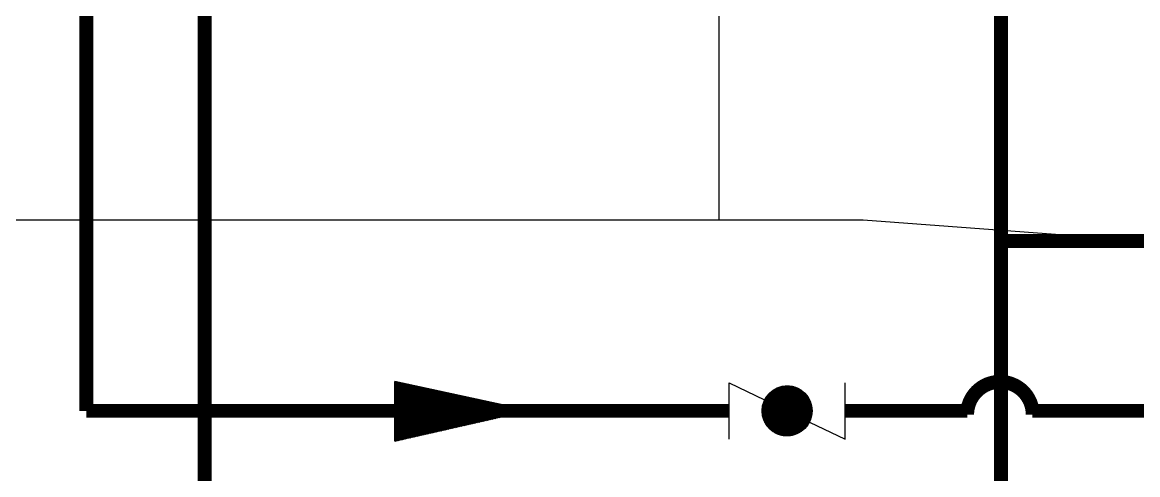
# Model space of a CAD drawing. Extents: x -22909.9 to -22897.8, y -4.7 to 4.1.
# Drawn here: x -22908.628 to -22907.429, y -0.284 to 0.202 of the extents above; entities that cross this region are included whole.
import ezdxf

# ---------------------------------------------------------------- set-up
doc = ezdxf.new("R2010")
doc.units = 0
doc.header["$MEASUREMENT"] = 0
doc.layers.get('0').update_dxf_attribs({"linetype": 'CONTINUOUS'})
for name, color, linetype in [('CALOR', 1, 'CONTINUOUS'), ('COW', 2, 'CONTINUOUS'), ('DESCARGA', 5, 'CONTINUOUS'), ('DIB-018', 6, 'CONTINUOUS'), ('DIB-065', 4, 'CONTINUOUS')]:
    doc.layers.add(name, color=color, linetype=linetype)

# ---------------------------------------------------------------- blocks, each defined once
blk = doc.blocks.new('*X2')
at = {"color": 0}
for p, q in [((2.9969, 7.9785), (3.0013, 7.9829)), ((2.9973, 7.9798), (3.0011, 7.9835)), ((2.9978, 7.9811), (3.0009, 7.9842)), ((2.9982, 7.9824), (3.0006, 7.9849)), ((2.9987, 7.9838), (3.0004, 7.9855)), ((2.9991, 7.9851), (3.0002, 7.9862)), ((2.9996, 7.9864), (3, 7.9869)), ((2.9859, 7.9453), (3.0066, 7.9661)), ((2.9863, 7.9467), (3.0064, 7.9667)), ((2.9867, 7.948), (3.0062, 7.9674)), ((2.9872, 7.9493), (3.006, 7.9681)), ((2.9876, 7.9506), (3.0057, 7.9688)), ((2.9881, 7.952), (3.0055, 7.9694)), ((2.9885, 7.9533), (3.0053, 7.9701)), ((2.989, 7.9546), (3.0051, 7.9708)), ((2.9894, 7.9559), (3.0049, 7.9714)), ((2.9898, 7.9573), (3.0047, 7.9721)), ((2.9903, 7.9586), (3.0045, 7.9728)), ((2.9907, 7.9599), (3.0043, 7.9735)), ((2.9912, 7.9612), (3.004, 7.9741)), ((2.9916, 7.9626), (3.0038, 7.9748)), ((2.992, 7.9639), (3.0036, 7.9755)), ((2.9925, 7.9652), (3.0034, 7.9761)), ((2.9929, 7.9665), (3.0032, 7.9768)), ((2.9934, 7.9679), (3.003, 7.9775)), ((2.9938, 7.9692), (3.0028, 7.9782)), ((2.9943, 7.9705), (3.0026, 7.9788)), ((2.9947, 7.9718), (3.0023, 7.9795)), ((2.9951, 7.9732), (3.0021, 7.9802)), ((2.9956, 7.9745), (3.0019, 7.9808)), ((2.996, 7.9758), (3.0017, 7.9815)), ((2.9965, 7.9771), (3.0015, 7.9822)), ((2.9753, 7.9135), (3.0117, 7.9499)), ((2.9757, 7.9148), (3.0115, 7.9506)), ((2.9761, 7.9162), (3.0113, 7.9513)), ((2.9766, 7.9175), (3.0111, 7.952)), ((2.977, 7.9188), (3.0108, 7.9526)), ((2.9775, 7.9201), (3.0106, 7.9533)), ((2.9779, 7.9215), (3.0104, 7.954)), ((2.9784, 7.9228), (3.0102, 7.9546)), ((2.9788, 7.9241), (3.01, 7.9553)), ((2.9792, 7.9255), (3.0098, 7.956)), ((2.9797, 7.9268), (3.0096, 7.9567)), ((2.9801, 7.9281), (3.0094, 7.9573)), ((2.9806, 7.9294), (3.0091, 7.958)), ((2.981, 7.9308), (3.0089, 7.9587)), ((2.9814, 7.9321), (3.0087, 7.9593)), ((2.9819, 7.9334), (3.0085, 7.96)), ((2.9823, 7.9347), (3.0083, 7.9607)), ((2.9828, 7.9361), (3.0081, 7.9614)), ((2.9832, 7.9374), (3.0079, 7.962)), ((2.9837, 7.9387), (3.0077, 7.9627)), ((2.9841, 7.94), (3.0074, 7.9634)), ((2.9845, 7.9414), (3.0072, 7.9641)), ((2.985, 7.9427), (3.007, 7.9647)), ((2.9854, 7.944), (3.0068, 7.9654)), ((2.9642, 7.8804), (3.017, 7.9332)), ((2.9647, 7.8817), (3.0168, 7.9338)), ((2.9651, 7.883), (3.0166, 7.9345)), ((2.9656, 7.8844), (3.0164, 7.9352)), ((2.966, 7.8857), (3.0162, 7.9358)), ((2.9664, 7.887), (3.0159, 7.9365)), ((2.9669, 7.8883), (3.0157, 7.9372)), ((2.9673, 7.8897), (3.0155, 7.9379)), ((2.9678, 7.891), (3.0153, 7.9385)), ((2.9682, 7.8923), (3.0151, 7.9392)), ((2.9686, 7.8936), (3.0149, 7.9399)), ((2.9691, 7.895), (3.0147, 7.9405)), ((2.9695, 7.8963), (3.0145, 7.9412)), ((2.97, 7.8976), (3.0142, 7.9419)), ((2.9704, 7.8989), (3.014, 7.9426)), ((2.9708, 7.9003), (3.0138, 7.9432)), ((2.9713, 7.9016), (3.0136, 7.9439)), ((2.9717, 7.9029), (3.0134, 7.9446)), ((2.9722, 7.9042), (3.0132, 7.9452)), ((2.9726, 7.9056), (3.013, 7.9459)), ((2.9731, 7.9069), (3.0128, 7.9466)), ((2.9735, 7.9082), (3.0125, 7.9473)), ((2.9739, 7.9095), (3.0123, 7.9479)), ((2.9744, 7.9109), (3.0121, 7.9486)), ((2.9748, 7.9122), (3.0119, 7.9493)), ((2.9532, 7.8472), (3.0223, 7.9164)), ((2.9536, 7.8486), (3.0221, 7.917)), ((2.9541, 7.8499), (3.0219, 7.9177)), ((2.9545, 7.8512), (3.0217, 7.9184)), ((2.955, 7.8526), (3.0215, 7.9191)), ((2.9554, 7.8539), (3.0212, 7.9197)), ((2.9558, 7.8552), (3.021, 7.9204)), ((2.9563, 7.8565), (3.0208, 7.9211)), ((2.9567, 7.8579), (3.0206, 7.9217)), ((2.9572, 7.8592), (3.0204, 7.9224)), ((2.9576, 7.8605), (3.0202, 7.9231)), ((2.958, 7.8618), (3.02, 7.9238)), ((2.9585, 7.8632), (3.0198, 7.9244)), ((2.9589, 7.8645), (3.0195, 7.9251)), ((2.9594, 7.8658), (3.0193, 7.9258)), ((2.9598, 7.8671), (3.0191, 7.9264)), ((2.9603, 7.8685), (3.0189, 7.9271)), ((2.9607, 7.8698), (3.0187, 7.9278)), ((2.9611, 7.8711), (3.0185, 7.9285)), ((2.9616, 7.8724), (3.0183, 7.9291)), ((2.962, 7.8738), (3.0181, 7.9298)), ((2.9625, 7.8751), (3.0178, 7.9305)), ((2.9629, 7.8764), (3.0176, 7.9311)), ((2.9633, 7.8777), (3.0174, 7.9318)), ((2.9638, 7.8791), (3.0172, 7.9325)), ((2.9421, 7.8141), (3.0276, 7.8996)), ((2.9426, 7.8154), (3.0274, 7.9003)), ((2.943, 7.8168), (3.0272, 7.9009)), ((2.9435, 7.8181), (3.027, 7.9016)), ((2.9439, 7.8194), (3.0268, 7.9023)), ((2.9444, 7.8207), (3.0266, 7.9029)), ((2.9448, 7.8221), (3.0263, 7.9036)), ((2.9452, 7.8234), (3.0261, 7.9043)), ((2.9457, 7.8247), (3.0259, 7.905)), ((2.9461, 7.826), (3.0257, 7.9056)), ((2.9466, 7.8274), (3.0255, 7.9063)), ((2.947, 7.8287), (3.0253, 7.907)), ((2.9474, 7.83), (3.0251, 7.9076)), ((2.9479, 7.8313), (3.0249, 7.9083)), ((2.9483, 7.8327), (3.0246, 7.909)), ((2.9488, 7.834), (3.0244, 7.9097)), ((2.9492, 7.8353), (3.0242, 7.9103)), ((2.9497, 7.8366), (3.024, 7.911)), ((2.9501, 7.838), (3.0238, 7.9117)), ((2.9505, 7.8393), (3.0236, 7.9123)), ((2.951, 7.8406), (3.0234, 7.913)), ((2.9514, 7.8419), (3.0232, 7.9137)), ((2.9519, 7.8433), (3.0229, 7.9144)), ((2.9523, 7.8446), (3.0227, 7.915)), ((2.9527, 7.8459), (3.0225, 7.9157)), ((2.9332, 7.7866), (3.0321, 7.8855)), ((2.9333, 7.7876), (3.0319, 7.8862)), ((2.9338, 7.7889), (3.0317, 7.8868)), ((2.9341, 7.7866), (3.0323, 7.8848)), ((2.9342, 7.7903), (3.0314, 7.8875)), ((2.9346, 7.7916), (3.0312, 7.8882)), ((2.935, 7.7866), (3.0325, 7.8841)), ((2.9351, 7.7929), (3.031, 7.8888)), ((2.9355, 7.7942), (3.0308, 7.8895)), ((2.9359, 7.7866), (3.0327, 7.8835)), ((2.936, 7.7956), (3.0306, 7.8902)), ((2.9364, 7.7969), (3.0304, 7.8909)), ((2.9368, 7.7982), (3.0302, 7.8915)), ((2.9368, 7.7866), (3.0329, 7.8828)), ((2.9373, 7.7995), (3.03, 7.8922)), ((2.9377, 7.8009), (3.0297, 7.8929)), ((2.9382, 7.8022), (3.0295, 7.8935)), ((2.9386, 7.8035), (3.0293, 7.8942)), ((2.9391, 7.8048), (3.0291, 7.8949)), ((2.9395, 7.8062), (3.0289, 7.8956)), ((2.9399, 7.8075), (3.0287, 7.8962)), ((2.9404, 7.8088), (3.0285, 7.8969)), ((2.9408, 7.8101), (3.0283, 7.8976)), ((2.9413, 7.8115), (3.028, 7.8982)), ((2.9417, 7.8128), (3.0278, 7.8989)), ((2.9377, 7.7866), (3.0331, 7.8821)), ((2.9385, 7.7866), (3.0334, 7.8815)), ((2.9394, 7.7866), (3.0336, 7.8808)), ((2.9403, 7.7866), (3.0338, 7.8801)), ((2.9412, 7.7866), (3.034, 7.8794)), ((2.9421, 7.7866), (3.0342, 7.8788)), ((2.943, 7.7866), (3.0344, 7.8781)), ((2.9438, 7.7866), (3.0346, 7.8774)), ((2.9447, 7.7866), (3.0348, 7.8768)), ((2.9456, 7.7866), (3.0351, 7.8761)), ((2.9465, 7.7866), (3.0353, 7.8754)), ((2.9474, 7.7866), (3.0355, 7.8747)), ((2.9483, 7.7866), (3.0357, 7.8741)), ((2.9491, 7.7866), (3.0359, 7.8734)), ((2.95, 7.7866), (3.0361, 7.8727)), ((2.9509, 7.7866), (3.0363, 7.8721)), ((2.9518, 7.7866), (3.0365, 7.8714)), ((2.9527, 7.7866), (3.0367, 7.8707)), ((2.9536, 7.7866), (3.037, 7.87)), ((2.9544, 7.7866), (3.0372, 7.8694)), ((2.9553, 7.7866), (3.0374, 7.8687)), ((2.9562, 7.7866), (3.0376, 7.868)), ((2.9571, 7.7866), (3.0378, 7.8674)), ((2.958, 7.7866), (3.038, 7.8667)), ((2.9589, 7.7866), (3.0382, 7.866)), ((2.9598, 7.7866), (3.0384, 7.8653)), ((2.9606, 7.7866), (3.0387, 7.8647)), ((2.9615, 7.7866), (3.0389, 7.864)), ((2.9624, 7.7866), (3.0391, 7.8633)), ((2.9633, 7.7866), (3.0393, 7.8627)), ((2.9642, 7.7866), (3.0395, 7.862)), ((2.9651, 7.7866), (3.0397, 7.8613)), ((2.9659, 7.7866), (3.0399, 7.8606)), ((2.9668, 7.7866), (3.0401, 7.86)), ((2.9677, 7.7866), (3.0404, 7.8593)), ((2.9686, 7.7866), (3.0406, 7.8586)), ((2.9695, 7.7866), (3.0408, 7.8579)), ((2.9704, 7.7866), (3.041, 7.8573)), ((2.9712, 7.7866), (3.0412, 7.8566)), ((2.9721, 7.7866), (3.0414, 7.8559)), ((2.973, 7.7866), (3.0416, 7.8553)), ((2.9739, 7.7866), (3.0418, 7.8546)), ((2.9748, 7.7866), (3.0421, 7.8539)), ((2.9757, 7.7866), (3.0423, 7.8532)), ((2.9765, 7.7866), (3.0425, 7.8526)), ((2.9774, 7.7866), (3.0427, 7.8519)), ((2.9783, 7.7866), (3.0429, 7.8512)), ((2.9792, 7.7866), (3.0431, 7.8506)), ((2.9801, 7.7866), (3.0433, 7.8499)), ((2.981, 7.7866), (3.0435, 7.8492)), ((2.9818, 7.7866), (3.0438, 7.8485)), ((2.9827, 7.7866), (3.044, 7.8479)), ((2.9836, 7.7866), (3.0442, 7.8472)), ((2.9845, 7.7866), (3.0444, 7.8465)), ((2.9854, 7.7866), (3.0446, 7.8459)), ((2.9863, 7.7866), (3.0448, 7.8452)), ((2.9872, 7.7866), (3.045, 7.8445)), ((2.988, 7.7866), (3.0452, 7.8438)), ((2.9889, 7.7866), (3.0455, 7.8432)), ((2.9898, 7.7866), (3.0457, 7.8425)), ((2.9907, 7.7866), (3.0459, 7.8418)), ((2.9916, 7.7866), (3.0461, 7.8412)), ((2.9925, 7.7866), (3.0463, 7.8405)), ((2.9933, 7.7866), (3.0465, 7.8398)), ((2.9942, 7.7866), (3.0467, 7.8391)), ((2.9951, 7.7866), (3.0469, 7.8385)), ((2.996, 7.7866), (3.0472, 7.8378)), ((2.9969, 7.7866), (3.0474, 7.8371)), ((2.9978, 7.7866), (3.0476, 7.8365)), ((2.9986, 7.7866), (3.0478, 7.8358)), ((2.9995, 7.7866), (3.048, 7.8351)), ((3.0004, 7.7866), (3.0482, 7.8344)), ((3.0013, 7.7866), (3.0484, 7.8338)), ((3.0022, 7.7866), (3.0486, 7.8331)), ((3.0031, 7.7866), (3.0489, 7.8324)), ((3.0039, 7.7866), (3.0491, 7.8318)), ((3.0048, 7.7866), (3.0493, 7.8311)), ((3.0057, 7.7866), (3.0495, 7.8304)), ((3.0066, 7.7866), (3.0497, 7.8297)), ((3.0075, 7.7866), (3.0499, 7.8291)), ((3.0084, 7.7866), (3.0501, 7.8284)), ((3.0092, 7.7866), (3.0503, 7.8277)), ((3.0101, 7.7866), (3.0506, 7.8271)), ((3.011, 7.7866), (3.0508, 7.8264)), ((3.0119, 7.7866), (3.051, 7.8257)), ((3.0128, 7.7866), (3.0512, 7.825)), ((3.0137, 7.7866), (3.0514, 7.8244)), ((3.0146, 7.7866), (3.0516, 7.8237)), ((3.0154, 7.7866), (3.0518, 7.823)), ((3.0163, 7.7866), (3.052, 7.8224)), ((3.0172, 7.7866), (3.0523, 7.8217)), ((3.0181, 7.7866), (3.0525, 7.821)), ((3.019, 7.7866), (3.0527, 7.8203)), ((3.0199, 7.7866), (3.0529, 7.8197)), ((3.0207, 7.7866), (3.0531, 7.819)), ((3.0216, 7.7866), (3.0533, 7.8183)), ((3.0225, 7.7866), (3.0535, 7.8177)), ((3.0234, 7.7866), (3.0537, 7.817)), ((3.0243, 7.7866), (3.054, 7.8163)), ((3.0252, 7.7866), (3.0542, 7.8156)), ((3.026, 7.7866), (3.0544, 7.815)), ((3.0269, 7.7866), (3.0546, 7.8143)), ((3.0278, 7.7866), (3.0548, 7.8136)), ((3.0287, 7.7866), (3.055, 7.813)), ((3.0296, 7.7866), (3.0552, 7.8123)), ((3.0305, 7.7866), (3.0554, 7.8116)), ((3.0313, 7.7866), (3.0556, 7.8109)), ((3.0322, 7.7866), (3.0559, 7.8103)), ((3.0331, 7.7866), (3.0561, 7.8096)), ((3.034, 7.7866), (3.0563, 7.8089)), ((3.0349, 7.7866), (3.0565, 7.8083)), ((3.0358, 7.7866), (3.0567, 7.8076)), ((3.0366, 7.7866), (3.0569, 7.8069)), ((3.0375, 7.7866), (3.0571, 7.8062)), ((3.0384, 7.7866), (3.0573, 7.8056)), ((3.0393, 7.7866), (3.0576, 7.8049)), ((3.0402, 7.7866), (3.0578, 7.8042)), ((3.0411, 7.7866), (3.058, 7.8036)), ((3.042, 7.7866), (3.0582, 7.8029)), ((3.0428, 7.7866), (3.0584, 7.8022)), ((3.0437, 7.7866), (3.0586, 7.8015)), ((3.0446, 7.7866), (3.0588, 7.8009)), ((3.0455, 7.7866), (3.059, 7.8002)), ((3.0464, 7.7866), (3.0593, 7.7995)), ((3.0473, 7.7866), (3.0595, 7.7989)), ((3.0481, 7.7866), (3.0597, 7.7982)), ((3.049, 7.7866), (3.0599, 7.7975)), ((3.0499, 7.7866), (3.0601, 7.7968)), ((3.0508, 7.7866), (3.0603, 7.7962)), ((3.0517, 7.7866), (3.0605, 7.7955)), ((3.0526, 7.7866), (3.0607, 7.7948)), ((3.0534, 7.7866), (3.061, 7.7942)), ((3.0543, 7.7866), (3.0612, 7.7935)), ((3.0552, 7.7866), (3.0614, 7.7928)), ((3.0561, 7.7866), (3.0616, 7.7921)), ((3.057, 7.7866), (3.0618, 7.7915)), ((3.0579, 7.7866), (3.062, 7.7908)), ((3.0587, 7.7866), (3.0622, 7.7901)), ((3.0596, 7.7866), (3.0624, 7.7895)), ((3.0605, 7.7866), (3.0627, 7.7888)), ((3.0614, 7.7866), (3.0629, 7.7881)), ((3.0623, 7.7866), (3.0631, 7.7874)), ((3.0632, 7.7866), (3.0633, 7.7868))]:
    blk.add_line(p, q, dxfattribs=at)
blk = doc.blocks.new('FLECHA')
for p, q in [((0.0079, 0.0975), (-0.0403, -0.047)), ((0.0079, 0.0975), (0.0536, -0.047)), ((-0.0403, -0.047), (0.0536, -0.047))]:
    blk.add_line(p, q)
at = {"xscale": 0.7200000000000001, "yscale": 0.7200000000000001, "zscale": 0.7200000000000001}
blk.add_blockref('*X2', (-2.152, -5.6534), dxfattribs=at)
blk = doc.blocks.new('*X12')
at = {"color": 0}
for p, q in [((6.9702, 4.3062), (6.9979, 4.3339)), ((6.9702, 4.3064), (6.9977, 4.3339)), ((6.9702, 4.3065), (6.9975, 4.3339)), ((6.9702, 4.3067), (6.9974, 4.3339)), ((6.9702, 4.3069), (6.9972, 4.3339)), ((6.9702, 4.3071), (6.997, 4.3339)), ((6.9702, 4.3072), (6.9968, 4.3339)), ((6.9702, 4.3074), (6.9966, 4.3339)), ((6.9702, 4.3076), (6.9965, 4.3339)), ((6.9702, 4.3053), (6.9987, 4.3338)), ((6.9702, 4.3055), (6.9986, 4.3338)), ((6.9702, 4.3057), (6.9984, 4.3338)), ((6.9702, 4.3058), (6.9982, 4.3338)), ((6.9702, 4.306), (6.998, 4.3338)), ((6.9702, 4.3078), (6.9963, 4.3338)), ((6.9702, 4.308), (6.9961, 4.3338)), ((6.9702, 4.3081), (6.9959, 4.3338)), ((6.9702, 4.3083), (6.9957, 4.3338)), ((6.9702, 4.3085), (6.9955, 4.3338)), ((6.9703, 4.3045), (6.9995, 4.3338)), ((6.9703, 4.3047), (6.9994, 4.3338)), ((6.9703, 4.3048), (6.9992, 4.3338)), ((6.9703, 4.305), (6.9991, 4.3338)), ((6.9703, 4.3052), (6.9989, 4.3338)), ((6.9703, 4.3087), (6.9954, 4.3338)), ((6.9703, 4.3089), (6.9952, 4.3338)), ((6.9703, 4.3091), (6.995, 4.3338)), ((6.9703, 4.3093), (6.9948, 4.3338)), ((6.9703, 4.3042), (6.9999, 4.3337)), ((6.9703, 4.3044), (6.9997, 4.3337)), ((6.9703, 4.3095), (6.9946, 4.3337)), ((6.9703, 4.3097), (6.9944, 4.3337)), ((6.9704, 4.3037), (7.0003, 4.3337)), ((6.9704, 4.3039), (7.0002, 4.3337)), ((6.9704, 4.304), (7, 4.3337)), ((6.9704, 4.3099), (6.9942, 4.3337)), ((6.9704, 4.3101), (6.994, 4.3337)), ((6.9704, 4.3103), (6.9938, 4.3337)), ((6.9704, 4.3034), (7.0007, 4.3336)), ((6.9704, 4.3036), (7.0005, 4.3336)), ((6.9704, 4.3105), (6.9936, 4.3336)), ((6.9705, 4.3029), (7.0011, 4.3336)), ((6.9705, 4.3031), (7.001, 4.3336)), ((6.9705, 4.3032), (7.0008, 4.3336)), ((6.9705, 4.3107), (6.9934, 4.3336)), ((6.9705, 4.3109), (6.9932, 4.3336)), ((6.9705, 4.3026), (7.0014, 4.3335)), ((6.9705, 4.3028), (7.0013, 4.3335)), ((6.9705, 4.3111), (6.993, 4.3335)), ((6.9705, 4.3113), (6.9928, 4.3335)), ((6.9706, 4.3023), (7.0017, 4.3335)), ((6.9706, 4.3025), (7.0016, 4.3335)), ((6.9706, 4.3115), (6.9925, 4.3335)), ((6.9706, 4.302), (7.002, 4.3334)), ((6.9706, 4.3022), (7.0019, 4.3334)), ((6.9706, 4.3117), (6.9923, 4.3334)), ((6.9707, 4.3017), (7.0023, 4.3334)), ((6.9707, 4.3019), (7.0022, 4.3334)), ((6.9707, 4.3119), (6.9921, 4.3334)), ((6.9707, 4.3122), (6.9919, 4.3334)), ((6.9707, 4.3016), (7.0025, 4.3333)), ((6.9707, 4.3124), (6.9917, 4.3333)), ((6.9708, 4.3013), (7.0028, 4.3333)), ((6.9708, 4.3014), (7.0026, 4.3333)), ((6.9708, 4.3126), (6.9915, 4.3333)), ((6.9708, 4.3011), (7.0029, 4.3332)), ((6.9708, 4.3128), (6.9912, 4.3332)), ((6.9709, 4.3009), (7.0032, 4.3332)), ((6.9709, 4.301), (7.0031, 4.3332)), ((6.9709, 4.3131), (6.991, 4.3332)), ((6.9709, 4.3007), (7.0033, 4.3331)), ((6.971, 4.3004), (7.0036, 4.3331)), ((6.971, 4.3006), (7.0035, 4.3331)), ((6.971, 4.3133), (6.9908, 4.3331)), ((6.971, 4.3003), (7.0038, 4.333)), ((6.971, 4.3135), (6.9905, 4.333)), ((6.9711, 4.3), (7.004, 4.333)), ((6.9711, 4.3001), (7.0039, 4.333)), ((6.9711, 4.3138), (6.9903, 4.333)), ((6.9711, 4.2999), (7.0042, 4.3329)), ((6.9711, 4.314), (6.9901, 4.3329)), ((6.9712, 4.2997), (7.0043, 4.3329)), ((6.9712, 4.3142), (6.9898, 4.3329)), ((6.9712, 4.2996), (7.0045, 4.3328)), ((6.9713, 4.2993), (7.0047, 4.3328)), ((6.9713, 4.2995), (7.0046, 4.3328)), ((6.9713, 4.3145), (6.9896, 4.3328)), ((6.9713, 4.2992), (7.0049, 4.3327)), ((6.9713, 4.3147), (6.9893, 4.3327)), ((6.9714, 4.299), (7.005, 4.3327)), ((6.9714, 4.2989), (7.0051, 4.3326)), ((6.9714, 4.315), (6.9891, 4.3326)), ((6.9715, 4.2988), (7.0053, 4.3326)), ((6.9715, 4.2986), (7.0054, 4.3325)), ((6.9715, 4.3153), (6.9888, 4.3325)), ((6.9716, 4.2984), (7.0057, 4.3325)), ((6.9716, 4.2985), (7.0055, 4.3325)), ((6.9716, 4.3155), (6.9885, 4.3325)), ((6.9716, 4.2982), (7.0058, 4.3324)), ((6.9717, 4.2981), (7.0059, 4.3324)), ((6.9717, 4.3158), (6.9883, 4.3324)), ((6.9717, 4.298), (7.0061, 4.3323)), ((6.9718, 4.2979), (7.0062, 4.3323)), ((6.9718, 4.3161), (6.988, 4.3323)), ((6.9718, 4.2977), (7.0063, 4.3322)), ((6.9719, 4.2976), (7.0065, 4.3322)), ((6.9719, 4.3163), (6.9877, 4.3322)), ((6.9719, 4.2975), (7.0066, 4.3321)), ((6.972, 4.2973), (7.0067, 4.3321)), ((6.972, 4.3166), (6.9874, 4.3321)), ((6.972, 4.2972), (7.0068, 4.332)), ((6.9721, 4.2971), (7.007, 4.332)), ((6.9721, 4.297), (7.0071, 4.3319)), ((6.9721, 4.3169), (6.9871, 4.3319)), ((6.9722, 4.2968), (7.0072, 4.3319)), ((6.9722, 4.2967), (7.0074, 4.3318)), ((6.9722, 4.3172), (6.9868, 4.3318)), ((6.9723, 4.2966), (7.0075, 4.3318)), ((6.9723, 4.2965), (7.0076, 4.3317)), ((6.9724, 4.2963), (7.0077, 4.3317)), ((6.9724, 4.3175), (6.9865, 4.3317)), ((6.9724, 4.2962), (7.0078, 4.3316)), ((6.9725, 4.2961), (7.008, 4.3316)), ((6.9725, 4.3178), (6.9862, 4.3316)), ((6.9725, 4.296), (7.0081, 4.3315)), ((6.9726, 4.2958), (7.0082, 4.3315)), ((6.9726, 4.3182), (6.9859, 4.3314)), ((6.9727, 4.2956), (7.0085, 4.3314)), ((6.9727, 4.2957), (7.0083, 4.3314)), ((6.9728, 4.2955), (7.0086, 4.3313)), ((6.9728, 4.3185), (6.9856, 4.3313)), ((6.9728, 4.2954), (7.0087, 4.3312)), ((6.9729, 4.2952), (7.0088, 4.3312)), ((6.9729, 4.2951), (7.0089, 4.3311)), ((6.973, 4.295), (7.0091, 4.3311)), ((6.973, 4.3188), (6.9852, 4.3311)), ((6.9731, 4.2949), (7.0092, 4.331)), ((6.9731, 4.2948), (7.0093, 4.3309)), ((6.9731, 4.3192), (6.9849, 4.3309)), ((6.9732, 4.2947), (7.0094, 4.3309)), ((6.9732, 4.2945), (7.0095, 4.3308)), ((6.9733, 4.2944), (7.0096, 4.3308)), ((6.9733, 4.3196), (6.9845, 4.3307)), ((6.9734, 4.2943), (7.0098, 4.3307)), ((6.9734, 4.2942), (7.0099, 4.3306)), ((6.9735, 4.2941), (7.01, 4.3306)), ((6.9735, 4.294), (7.0101, 4.3305)), ((6.9735, 4.3199), (6.9841, 4.3305)), ((6.9736, 4.2938), (7.0102, 4.3305)), ((6.9737, 4.2937), (7.0103, 4.3304)), ((6.9737, 4.2936), (7.0104, 4.3303)), ((6.9738, 4.2935), (7.0106, 4.3303)), ((6.9738, 4.3203), (6.9837, 4.3303)), ((6.9739, 4.2934), (7.0107, 4.3302)), ((6.9739, 4.2933), (7.0108, 4.3301)), ((6.974, 4.2932), (7.0109, 4.3301)), ((6.974, 4.3208), (6.9833, 4.33)), ((6.9741, 4.2931), (7.011, 4.33)), ((6.9741, 4.293), (7.0111, 4.3299)), ((6.9742, 4.2928), (7.0112, 4.3299)), ((6.9743, 4.2927), (7.0113, 4.3298)), ((6.9743, 4.3212), (6.9828, 4.3298)), ((6.9743, 4.2926), (7.0114, 4.3297)), ((6.9744, 4.2925), (7.0115, 4.3297)), ((6.9745, 4.2924), (7.0116, 4.3296)), ((6.9745, 4.2923), (7.0118, 4.3295)), ((6.9746, 4.2922), (7.0119, 4.3295)), ((6.9746, 4.3217), (6.9823, 4.3294)), ((6.9747, 4.2921), (7.012, 4.3294)), ((6.9747, 4.292), (7.0121, 4.3293)), ((6.9748, 4.2919), (7.0122, 4.3292)), ((6.9749, 4.2918), (7.0123, 4.3292)), ((6.975, 4.2917), (7.0124, 4.3291)), ((6.975, 4.3223), (6.9818, 4.3291)), ((6.975, 4.2916), (7.0125, 4.329)), ((6.9751, 4.2915), (7.0126, 4.329)), ((6.9752, 4.2914), (7.0127, 4.3289)), ((6.9753, 4.2913), (7.0128, 4.3288)), ((6.9753, 4.2911), (7.0129, 4.3287)), ((6.9754, 4.291), (7.013, 4.3287)), ((6.9754, 4.3229), (6.9812, 4.3286)), ((6.9755, 4.2909), (7.0131, 4.3286)), ((6.9755, 4.2908), (7.0132, 4.3285)), ((6.9756, 4.2907), (7.0133, 4.3284)), ((6.9757, 4.2906), (7.0134, 4.3284)), ((6.9758, 4.2905), (7.0135, 4.3283)), ((6.9759, 4.2904), (7.0136, 4.3282)), ((6.9759, 4.2903), (7.0137, 4.3281)), ((6.976, 4.3236), (6.9804, 4.3281)), ((6.976, 4.2902), (7.0138, 4.328)), ((6.9761, 4.2901), (7.0139, 4.328)), ((6.9762, 4.29), (7.014, 4.3279)), ((6.9762, 4.2899), (7.0141, 4.3278)), ((6.9763, 4.2899), (7.0142, 4.3277)), ((6.9764, 4.2898), (7.0143, 4.3277)), ((6.9765, 4.2897), (7.0144, 4.3276)), ((6.9766, 4.2896), (7.0145, 4.3275)), ((6.9766, 4.2895), (7.0146, 4.3274)), ((6.9767, 4.2894), (7.0147, 4.3273)), ((6.9768, 4.2893), (7.0148, 4.3272)), ((6.9769, 4.2892), (7.0149, 4.3272)), ((6.9769, 4.3247), (6.9794, 4.3272)), ((6.977, 4.2891), (7.015, 4.3271)), ((6.9771, 4.289), (7.0151, 4.327)), ((6.9771, 4.2889), (7.0152, 4.3269)), ((6.9772, 4.2888), (7.0152, 4.3268)), ((6.9773, 4.2887), (7.0153, 4.3267)), ((6.9774, 4.2886), (7.0154, 4.3267)), ((6.9775, 4.2885), (7.0155, 4.3266)), ((6.9776, 4.2884), (7.0156, 4.3265)), ((6.9777, 4.2884), (7.0157, 4.3264)), ((6.9777, 4.2883), (7.0158, 4.3263)), ((6.9778, 4.2882), (7.0159, 4.3262)), ((6.9779, 4.2881), (7.016, 4.3261)), ((6.978, 4.288), (7.0161, 4.3261)), ((6.9781, 4.2879), (7.0162, 4.326)), ((6.9782, 4.2878), (7.0162, 4.3259)), ((6.9783, 4.2877), (7.0163, 4.3258)), ((6.9784, 4.2876), (7.0164, 4.3257)), ((6.9785, 4.2876), (7.0165, 4.3256)), ((6.9785, 4.2875), (7.0166, 4.3255)), ((6.9786, 4.2874), (7.0167, 4.3254)), ((6.9787, 4.2873), (7.0168, 4.3253)), ((6.9788, 4.2872), (7.0168, 4.3252)), ((6.9789, 4.2871), (7.0169, 4.3252)), ((6.979, 4.287), (7.017, 4.3251)), ((6.9791, 4.287), (7.0171, 4.325)), ((6.9792, 4.2869), (7.0172, 4.3249)), ((6.9793, 4.2868), (7.0173, 4.3248)), ((6.9794, 4.2867), (7.0173, 4.3247)), ((6.9795, 4.2866), (7.0174, 4.3246)), ((6.9796, 4.2865), (7.0175, 4.3245)), ((6.9797, 4.2865), (7.0176, 4.3244)), ((6.9798, 4.2864), (7.0177, 4.3243)), ((6.9798, 4.2863), (7.0178, 4.3242)), ((6.9799, 4.2862), (7.0178, 4.3241)), ((6.98, 4.2861), (7.0179, 4.324)), ((6.9801, 4.2861), (7.018, 4.3239)), ((6.9802, 4.286), (7.0181, 4.3238)), ((6.9803, 4.2859), (7.0182, 4.3237)), ((6.9804, 4.2858), (7.0182, 4.3236)), ((6.9805, 4.2857), (7.0183, 4.3235)), ((6.9806, 4.2857), (7.0184, 4.3234)), ((6.9807, 4.2856), (7.0185, 4.3233)), ((6.9808, 4.2855), (7.0185, 4.3232)), ((6.9809, 4.2854), (7.0186, 4.3231)), ((6.981, 4.2854), (7.0187, 4.323)), ((6.9811, 4.2853), (7.0188, 4.3229)), ((6.9812, 4.2852), (7.0188, 4.3228)), ((6.9813, 4.2851), (7.0189, 4.3227)), ((6.9814, 4.2851), (7.019, 4.3226)), ((6.9815, 4.285), (7.0191, 4.3225)), ((6.9817, 4.2849), (7.0191, 4.3224)), ((6.9818, 4.2848), (7.0192, 4.3223)), ((6.9819, 4.2848), (7.0193, 4.3222)), ((6.982, 4.2847), (7.0194, 4.3221)), ((6.9821, 4.2846), (7.0194, 4.322)), ((6.9822, 4.2846), (7.0195, 4.3219)), ((6.9823, 4.2845), (7.0196, 4.3218)), ((6.9824, 4.2844), (7.0196, 4.3217)), ((6.9825, 4.2844), (7.0197, 4.3216)), ((6.9826, 4.2843), (7.0198, 4.3215)), ((6.9827, 4.2842), (7.0198, 4.3213)), ((6.9828, 4.2841), (7.0199, 4.3212)), ((6.9829, 4.2841), (7.02, 4.3211)), ((6.983, 4.284), (7.02, 4.321)), ((6.9831, 4.2839), (7.0201, 4.3209)), ((6.9833, 4.2839), (7.0202, 4.3208)), ((6.9834, 4.2838), (7.0202, 4.3207)), ((6.9835, 4.2837), (7.0203, 4.3206)), ((6.9836, 4.2837), (7.0204, 4.3205)), ((6.9837, 4.2836), (7.0204, 4.3204)), ((6.9838, 4.2836), (7.0205, 4.3202)), ((6.9839, 4.2835), (7.0206, 4.3201)), ((6.984, 4.2834), (7.0206, 4.32)), ((6.9842, 4.2834), (7.0207, 4.3199)), ((6.9843, 4.2833), (7.0208, 4.3198)), ((6.9844, 4.2832), (7.0208, 4.3197)), ((6.9845, 4.2832), (7.0209, 4.3196)), ((6.9846, 4.2831), (7.0209, 4.3194)), ((6.9847, 4.2831), (7.021, 4.3193)), ((6.9848, 4.283), (7.0211, 4.3192)), ((6.985, 4.2829), (7.0211, 4.3191)), ((6.9851, 4.2829), (7.0212, 4.319)), ((6.9852, 4.2828), (7.0212, 4.3189)), ((6.9853, 4.2828), (7.0213, 4.3187)), ((6.9854, 4.2827), (7.0214, 4.3186)), ((6.9856, 4.2826), (7.0214, 4.3185)), ((6.9857, 4.2826), (7.0215, 4.3184)), ((6.9858, 4.2825), (7.0215, 4.3183)), ((6.9859, 4.2825), (7.0216, 4.3181)), ((6.986, 4.2824), (7.0216, 4.318)), ((6.9862, 4.2824), (7.0217, 4.3179)), ((6.9863, 4.2823), (7.0217, 4.3178)), ((6.9864, 4.2823), (7.0218, 4.3176)), ((6.9865, 4.2822), (7.0219, 4.3175)), ((6.9867, 4.2822), (7.0219, 4.3174)), ((6.9868, 4.2821), (7.022, 4.3173)), ((6.9869, 4.282), (7.022, 4.3171)), ((6.987, 4.282), (7.0221, 4.317)), ((6.9872, 4.2819), (7.0221, 4.3169)), ((6.9873, 4.2819), (7.0222, 4.3168)), ((6.9874, 4.2818), (7.0222, 4.3166)), ((6.9875, 4.2818), (7.0223, 4.3165)), ((6.9877, 4.2817), (7.0223, 4.3164)), ((6.9878, 4.2817), (7.0224, 4.3163)), ((6.9879, 4.2817), (7.0224, 4.3161)), ((6.9881, 4.2816), (7.0224, 4.316)), ((6.9882, 4.2816), (7.0225, 4.3159)), ((6.9883, 4.2815), (7.0225, 4.3157)), ((6.9885, 4.2815), (7.0226, 4.3156)), ((6.9886, 4.2814), (7.0226, 4.3155)), ((6.9887, 4.2814), (7.0227, 4.3153)), ((6.9889, 4.2813), (7.0227, 4.3152)), ((6.989, 4.2813), (7.0228, 4.3151)), ((6.9891, 4.2813), (7.0228, 4.3149)), ((6.9893, 4.2812), (7.0228, 4.3148)), ((6.9894, 4.2812), (7.0229, 4.3147)), ((6.9895, 4.2811), (7.0229, 4.3145)), ((6.9897, 4.2811), (7.023, 4.3144)), ((6.9898, 4.2811), (7.023, 4.3143)), ((6.9899, 4.281), (7.023, 4.3141)), ((6.9901, 4.281), (7.0231, 4.314)), ((6.9902, 4.2809), (7.0231, 4.3138)), ((6.9904, 4.2809), (7.0232, 4.3137)), ((6.9905, 4.2809), (7.0232, 4.3136)), ((6.9906, 4.2808), (7.0232, 4.3134)), ((6.9908, 4.2808), (7.0233, 4.3133)), ((6.9909, 4.2808), (7.0233, 4.3131)), ((6.9911, 4.2807), (7.0233, 4.313)), ((6.9912, 4.2807), (7.0234, 4.3128)), ((6.9914, 4.2807), (7.0234, 4.3127)), ((6.9915, 4.2806), (7.0234, 4.3126)), ((6.9916, 4.2806), (7.0235, 4.3124)), ((6.9918, 4.2806), (7.0235, 4.3123)), ((6.9919, 4.2805), (7.0235, 4.3121)), ((6.9921, 4.2805), (7.0235, 4.312)), ((6.9922, 4.2805), (7.0236, 4.3118)), ((6.9924, 4.2805), (7.0236, 4.3117)), ((6.9925, 4.2804), (7.0236, 4.3115)), ((6.9927, 4.2804), (7.0237, 4.3114)), ((6.9928, 4.2804), (7.0237, 4.3112)), ((6.993, 4.2804), (7.0237, 4.3111)), ((6.9931, 4.2803), (7.0237, 4.3109)), ((6.9933, 4.2803), (7.0237, 4.3108)), ((6.9935, 4.2803), (7.0238, 4.3106)), ((6.9936, 4.2803), (7.0238, 4.3104)), ((6.9938, 4.2802), (7.0238, 4.3103)), ((6.9939, 4.2802), (7.0238, 4.3101)), ((6.9941, 4.2802), (7.0238, 4.31)), ((6.9942, 4.2802), (7.0239, 4.3098)), ((6.9944, 4.2802), (7.0239, 4.3097)), ((6.9946, 4.2802), (7.0239, 4.3095)), ((6.9947, 4.2801), (7.0239, 4.3093)), ((6.9949, 4.2801), (7.0239, 4.3092)), ((6.9951, 4.2801), (7.0239, 4.309)), ((6.9952, 4.2801), (7.0239, 4.3088)), ((6.9954, 4.2801), (7.024, 4.3087)), ((6.9956, 4.2801), (7.024, 4.3085)), ((6.9957, 4.2801), (7.024, 4.3083)), ((6.9959, 4.2801), (7.024, 4.3082)), ((6.9961, 4.2801), (7.024, 4.308)), ((6.9962, 4.2801), (7.024, 4.3078)), ((6.9964, 4.2801), (7.024, 4.3077)), ((6.9966, 4.28), (7.024, 4.3075)), ((6.9967, 4.28), (7.024, 4.3073)), ((6.9969, 4.28), (7.024, 4.3071)), ((6.9971, 4.28), (7.024, 4.307)), ((6.9973, 4.28), (7.024, 4.3068)), ((6.9975, 4.28), (7.024, 4.3066)), ((6.9976, 4.28), (7.024, 4.3064)), ((6.9978, 4.2801), (7.024, 4.3062)), ((6.998, 4.2801), (7.024, 4.3061)), ((6.9982, 4.2801), (7.024, 4.3059)), ((6.9984, 4.2801), (7.024, 4.3057)), ((6.9986, 4.2801), (7.024, 4.3055)), ((6.9987, 4.2801), (7.024, 4.3053)), ((6.9989, 4.2801), (7.024, 4.3051)), ((6.9991, 4.2801), (7.0239, 4.3049)), ((6.9993, 4.2801), (7.0239, 4.3047)), ((6.9995, 4.2801), (7.0239, 4.3046)), ((6.9997, 4.2802), (7.0239, 4.3044)), ((6.9999, 4.2802), (7.0239, 4.3042)), ((7.0001, 4.2802), (7.0238, 4.304)), ((7.0003, 4.2802), (7.0238, 4.3038)), ((7.0005, 4.2803), (7.0238, 4.3036)), ((7.0007, 4.2803), (7.0238, 4.3034)), ((7.0009, 4.2803), (7.0237, 4.3032)), ((7.0011, 4.2803), (7.0237, 4.3029)), ((7.0013, 4.2804), (7.0237, 4.3027)), ((7.0015, 4.2804), (7.0236, 4.3025)), ((7.0017, 4.2804), (7.0236, 4.3023)), ((7.002, 4.2805), (7.0236, 4.3021)), ((7.0022, 4.2805), (7.0235, 4.3019)), ((7.0024, 4.2806), (7.0235, 4.3017)), ((7.0026, 4.2806), (7.0234, 4.3014)), ((7.0028, 4.2807), (7.0234, 4.3012)), ((7.0031, 4.2807), (7.0233, 4.301)), ((7.0033, 4.2808), (7.0233, 4.3008)), ((7.0035, 4.2808), (7.0232, 4.3005)), ((7.0038, 4.2809), (7.0232, 4.3003)), ((7.004, 4.2809), (7.0231, 4.3)), ((7.0043, 4.281), (7.023, 4.2998)), ((7.0045, 4.2811), (7.023, 4.2996)), ((7.0047, 4.2812), (7.0229, 4.2993)), ((7.005, 4.2812), (7.0228, 4.2991)), ((7.0053, 4.2813), (7.0228, 4.2988)), ((7.0055, 4.2814), (7.0227, 4.2985)), ((7.0058, 4.2815), (7.0226, 4.2983)), ((7.0061, 4.2816), (7.0225, 4.298)), ((7.0063, 4.2817), (7.0224, 4.2977)), ((7.0066, 4.2818), (7.0223, 4.2974)), ((7.0069, 4.2819), (7.0222, 4.2972)), ((7.0072, 4.282), (7.0221, 4.2969)), ((7.0075, 4.2821), (7.0219, 4.2966)), ((7.0078, 4.2823), (7.0218, 4.2963)), ((7.0081, 4.2824), (7.0217, 4.2959)), ((7.0084, 4.2825), (7.0215, 4.2956)), ((7.0088, 4.2827), (7.0214, 4.2953)), ((7.0091, 4.2829), (7.0212, 4.2949)), ((7.0095, 4.2831), (7.021, 4.2946)), ((7.0099, 4.2833), (7.0208, 4.2942)), ((7.0103, 4.2835), (7.0206, 4.2938)), ((7.0107, 4.2837), (7.0203, 4.2934)), ((7.0111, 4.284), (7.0201, 4.293)), ((7.0116, 4.2843), (7.0198, 4.2925)), ((7.0121, 4.2846), (7.0195, 4.292)), ((7.0127, 4.285), (7.0191, 4.2914)), ((7.0133, 4.2855), (7.0186, 4.2908)), ((7.0141, 4.2861), (7.0179, 4.2899)), ((7.0156, 4.2874), (7.0167, 4.2885))]:
    blk.add_line(p, q, dxfattribs=at)

msp = doc.modelspace()

# ---------------------------------------------------------------- linework, layer by layer
at = {"layer": 'CALOR', "const_width": 0.015}
msp.add_lwpolyline([(-22907.5758, -0.0331), (-22907.3971, -0.0331)], dxfattribs=at)
at = {"layer": 'COW', "const_width": 0.015}
msp.add_lwpolyline([(-22908.4324, 1.8158), (-22908.4324, -1.5861), (-22906.5931, -1.5861)], dxfattribs=at)
at = {"layer": 'DESCARGA'}
for p, q in [((-22907.8684, -0.1855), (-22907.8301, -0.2039)), ((-22907.8684, -0.2463), (-22907.8684, -0.1855)), ((-22907.7435, -0.2463), (-22907.7435, -0.1855)), ((-22907.8057, -0.2155), (-22907.8065, -0.2159)), ((-22907.8065, -0.2159), (-22907.8061, -0.216)), ((-22907.8054, -0.2159), (-22907.806, -0.2162)), ((-22907.8057, -0.2157), (-22907.8054, -0.2159)), ((-22907.7819, -0.2277), (-22907.7435, -0.2463))]:
    msp.add_line(p, q, dxfattribs=at)
at = {"layer": 'DESCARGA', "const_width": 0.015}
for points in [[(-22908.5596, 3.7284), (-22908.5596, -0.2157)], [(-22907.5758, -0.4528), (-22907.5758, 0.2508)], [(-22907.8684, -0.2157), (-22908.5596, -0.2157)], [(-22907.6122, -0.2157), (-22907.7435, -0.2157)], [(-22907.3971, -0.2157), (-22907.5421, -0.2157)]]:
    msp.add_lwpolyline(points, dxfattribs=at)
msp.add_lwpolyline([(-22907.6124, -0.2198, -1), (-22907.5418, -0.2198)], format="xyb", dxfattribs=at)
at = {"layer": 'DESCARGA'}
msp.add_circle((-22907.806, -0.2157), 0.0269, dxfattribs=at)
at = {"layer": 'DIB-018'}
msp.add_line((-22907.879, -0.0105), (-22907.879, 1.3395), dxfattribs=at)
at = {"layer": 'DIB-065'}
for p, q in [((-22909.3472, -0.0105), (-22907.7241, -0.0105)), ((-22907.7241, -0.0105), (-22906.5183, -0.1005))]:
    msp.add_line(p, q, dxfattribs=at)

# ---------------------------------------------------------------- block references
at = {"layer": 'DESCARGA', "xscale": 0.68150828351065, "yscale": -0.99749545071865, "zscale": 0.68150828351065, "rotation": 90}
msp.add_blockref('FLECHA', (-22908.1808, -0.2208), dxfattribs=at)
at = {"layer": 'DESCARGA', "xscale": -1}
msp.add_blockref('*X12', (-22900.8089, -4.5227), dxfattribs=at)

doc.saveas('drawing.dxf')
